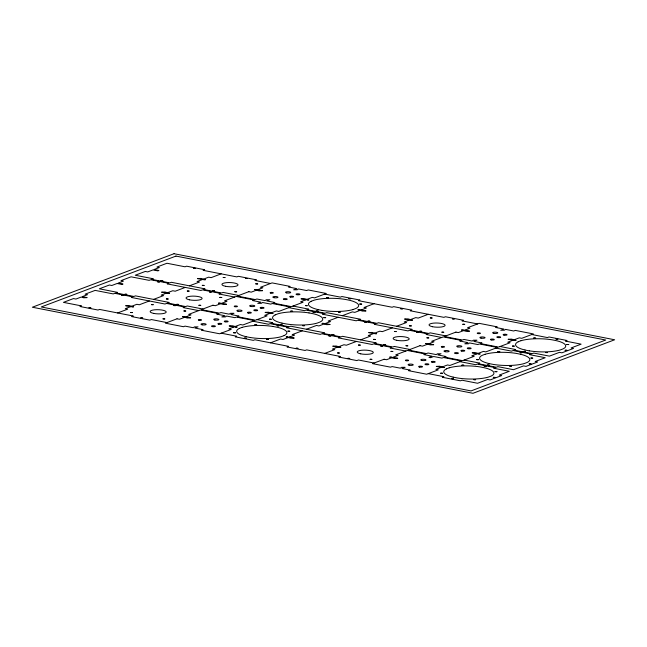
<?xml version="1.0" encoding="UTF-8"?>
<svg xmlns="http://www.w3.org/2000/svg" width="647" height="647" viewBox="0 0 647 647"><rect width="100%" height="100%" fill="white"/><g stroke="black" fill="none" stroke-linecap="round" stroke-linejoin="round"><path stroke-width="0.97" d="M239.285 328.425L242.067 327.374M275.193 314.863L277.967 313.811A25.104 6.543 1.7 0 1 309.015 312.922M311.094 301.3L313.876 300.248A25.104 6.543 1.7 0 1 344.924 299.359L349.21 300.192A25.104 6.543 1.7 0 1 355.931 308.457L353.165 309.517M284.13 335.591L281.348 336.642A25.104 6.543 1.7 0 1 250.381 337.524M446.373 368.871L449.147 367.82M518.182 341.745L520.964 340.694M117.641 312.962L127.685 309.161L125.251 308.684L136.873 304.292L139.307 304.769L149.36 300.976M153.541 299.391L163.594 295.598L161.152 295.121L172.773 290.729L175.216 291.207L185.268 287.414M189.45 285.828L199.502 282.035L197.06 281.558L208.682 277.167L211.124 277.644L221.169 273.843M270.511 342.821L280.563 339.02L283.006 339.497L294.628 335.106L292.185 334.628L302.238 330.835M306.419 329.25L316.472 325.457L318.906 325.934L330.528 321.543L328.094 321.066L338.138 317.273M342.328 315.687L352.372 311.894L354.815 312.372L366.437 307.98L363.994 307.503L374.047 303.702M324.721 353.408L334.774 349.606L332.34 349.129L343.953 344.746L346.396 345.223L356.448 341.422M360.63 339.845L370.682 336.044L368.24 335.567L379.862 331.175L382.304 331.652L392.349 327.859M396.538 326.274L406.591 322.481L404.149 322.004L415.77 317.612L418.205 318.089L428.257 314.296M485.056 354.257L482.274 355.308A25.104 6.543 1.7 0 0 489.1 363.574M322.157 310.414L317.831 309.565M529.246 350.86L524.919 350.011M308.975 312.913L313.302 313.755A25.104 6.543 1.7 0 1 320.022 322.028L317.256 323.079A25.104 6.543 1.7 0 1 286.289 323.961L281.93 323.128M273.074 326.476L277.393 327.317A25.104 6.543 1.7 0 1 284.122 335.591M250.34 337.54L246.022 336.699M270.503 283.483L254.878 280.426L256.447 279.836L238.371 276.309L236.802 276.9L203.101 270.317L204.67 269.726L186.603 266.192L185.034 266.79L166.958 263.256L156.914 267.057L159.348 267.534L154.059 269.532L158.944 270.478L157.892 270.875L153.015 269.92L147.726 271.918L145.292 271.441L135.239 275.242L153.307 278.768L151.738 279.367L169.813 282.893L171.382 282.302L205.083 288.885L203.514 289.476L221.581 293.002L223.15 292.412L238.783 295.469M324.713 294.07L340.346 297.127L341.915 296.528L359.983 300.062L358.414 300.653L392.114 307.236L393.683 306.646L411.759 310.172L410.19 310.762L443.891 317.345L445.459 316.755L463.527 320.281L461.958 320.88L477.591 323.929M531.802 334.515L547.435 337.572L549.004 336.974L567.071 340.508L565.502 341.098L581.135 344.155L571.083 347.949L573.525 348.426L561.903 352.817L559.461 352.34L549.408 356.133L533.783 353.084L532.214 353.674L514.139 350.148L515.708 349.558L500.082 346.501M203.393 279.164L200.902 278.428L197.472 278.606L202.349 279.561M257.603 289.751L262.488 290.705L259.051 290.883L256.56 290.147M306.937 299.391L304.446 298.655L301.017 298.833L305.894 299.779M361.147 309.978L366.024 310.932L362.595 311.11L360.104 310.374M410.481 319.61L407.99 318.874L404.553 319.052L409.438 320.006M464.692 330.196L469.568 331.151L466.139 331.329L463.648 330.593M514.025 339.837L511.534 339.101L508.097 339.279L512.982 340.233M292.994 306.055L308.627 309.104L307.058 309.703L325.126 313.229L326.695 312.638L360.395 319.222L358.826 319.812L376.894 323.338L378.463 322.748L412.163 329.331L410.594 329.921L428.67 333.456L430.239 332.857L445.872 335.914M234.602 297.046L218.969 293.997L220.538 293.398L202.462 289.872L200.893 290.463L167.193 283.879L168.762 283.289L150.694 279.763L149.125 280.353L131.058 276.819L121.005 280.62L123.44 281.097L118.158 283.095L123.035 284.049L121.992 284.437L117.107 283.491L111.826 285.489L109.383 285.012L99.331 288.805L117.406 292.339L115.837 292.929L133.905 296.455L135.474 295.865L169.174 302.448L167.605 303.039L185.673 306.573L187.242 305.974L202.875 309.031M288.813 307.632L304.438 310.689L306.007 310.091L324.082 313.625L322.513 314.216L356.214 320.799L357.783 320.208L375.85 323.735L374.281 324.325L407.982 330.908L409.551 330.318L427.627 333.844L426.058 334.442L441.683 337.491M495.893 348.078L511.526 351.135L513.095 350.545L531.163 354.071L529.594 354.661L545.227 357.718L535.174 361.511L537.617 361.988L525.995 366.38L523.56 365.903L513.508 369.704L497.875 366.647L496.306 367.237L478.238 363.711L479.807 363.121L464.174 360.064M167.492 292.727L164.993 291.991L161.564 292.169L166.441 293.123M221.703 303.314L226.579 304.268L223.142 304.446L220.651 303.71M271.028 312.954L268.537 312.218L265.108 312.396L269.985 313.35M325.239 323.54L330.124 324.495L326.686 324.673L324.196 323.937M374.573 333.173L372.082 332.437L368.653 332.615L373.529 333.569M428.783 343.767L433.668 344.714L430.231 344.9L427.74 344.164M478.117 353.399L475.626 352.664L472.197 352.841L477.074 353.796M257.085 319.618L272.719 322.675L271.15 323.265L289.217 326.792L290.786 326.201L324.487 332.784L322.918 333.375L340.993 336.909L342.562 336.311L376.263 342.894L374.694 343.484L392.761 347.018L394.33 346.428L409.963 349.477M198.694 310.609L183.061 307.56L184.63 306.961L166.562 303.435L164.993 304.025L131.292 297.442L132.861 296.852L114.786 293.326L113.217 293.916L95.149 290.39L85.097 294.183L87.539 294.66L82.25 296.658L87.127 297.612L83.698 297.79L81.207 297.054L75.917 299.051L73.475 298.574L63.43 302.367L81.498 305.902L79.929 306.492L97.996 310.026L99.565 309.428L133.266 316.011L131.697 316.601L149.772 320.136L151.341 319.545L166.966 322.594M252.904 321.195L268.537 324.252L270.106 323.662L288.174 327.188L286.605 327.778L320.305 334.362L321.874 333.771L339.942 337.297L338.373 337.896L372.074 344.479L373.642 343.88L391.718 347.415L390.149 348.005L405.782 351.054M459.993 361.649L475.618 364.698L477.187 364.107L495.262 367.633L493.693 368.232L509.318 371.281L499.274 375.082L501.708 375.559L490.086 379.943L487.652 379.465L477.599 383.267L461.966 380.21L460.397 380.808L442.33 377.274L443.899 376.683L428.265 373.634M131.584 306.29L129.093 305.554L125.655 305.732L130.54 306.686M185.794 316.884L190.671 317.831L187.242 318.017L184.751 317.273M235.128 326.517L232.637 325.781L229.2 325.959L234.077 326.913M289.338 337.103L294.215 338.058L290.786 338.235L288.287 337.499M338.672 346.743L336.173 346.008L332.744 346.185L337.621 347.14M392.883 357.33L397.759 358.284L394.322 358.462L391.831 357.726M442.208 366.962L439.717 366.226L436.288 366.404L441.165 367.359M221.177 333.181L236.81 336.238L235.241 336.828L253.317 340.354L254.886 339.764L288.586 346.347L287.017 346.938L305.085 350.472L306.654 349.873L340.354 356.457L338.785 357.055L356.853 360.581L358.422 359.991L374.055 363.04M520.39 354.208L516.063 353.359A25.104 6.543 1.7 0 0 485.113 354.273M489.011 363.582L493.337 364.423A25.104 6.543 1.7 0 0 524.361 363.509L527.127 362.474A25.104 6.543 1.7 0 0 520.382 354.208M453.11 377.144L457.429 377.985A25.104 6.543 1.7 0 0 488.453 377.08L491.219 376.036A25.104 6.543 1.7 0 0 484.474 367.771L480.155 366.922A25.104 6.543 1.7 0 0 449.204 367.836M353.181 309.501A25.104 6.543 1.7 0 1 322.19 310.398M317.92 309.565A25.104 6.543 1.7 0 1 311.183 301.3M529.278 350.844A25.104 6.543 1.7 0 0 560.27 349.946L563.027 348.911A25.104 6.543 1.7 0 0 556.283 340.645L551.972 339.796A25.104 6.543 1.7 0 0 521.021 340.702M525 350.011A25.104 6.543 1.7 0 1 518.271 341.745M282.011 323.128A25.104 6.543 1.7 0 1 275.274 314.863M246.103 336.691A25.104 6.543 1.7 0 1 239.374 328.425M242.124 327.39A25.104 6.543 1.7 0 1 273.107 326.492M453.191 377.136A25.104 6.543 1.7 0 1 446.454 368.871M233.575 332.752L235.508 332.817L233.575 332.752M235.265 326.986L237.198 327.05L235.273 326.961M244.356 338.155L246.289 338.219L244.372 338.13M254.845 324.713L256.77 324.786L254.878 324.673M266.645 339.206L268.578 339.279L266.661 339.182M269.484 319.189L271.416 319.254L269.492 319.165M271.174 313.423L273.099 313.488L271.182 313.399M277.126 325.773L279.059 325.837L277.142 325.748M280.264 324.592L282.197 324.657L280.28 324.568M286.225 336.941L288.158 337.006L286.233 336.917M287.907 331.175L289.84 331.24L287.923 331.151M290.746 311.15L292.679 311.223L290.762 311.126M302.553 325.643L304.486 325.708L302.561 325.619M305.392 305.619L307.317 305.691L305.424 305.57M307.074 299.86L309.007 299.925L307.107 299.812M313.035 312.21L314.968 312.275L313.035 312.21M316.173 311.021L318.106 311.094L316.173 311.021M322.125 323.379L324.058 323.443L322.125 323.379M323.815 317.612L325.748 317.677L323.832 317.588M326.654 297.588L328.587 297.652L326.654 297.588M338.462 312.08L340.387 312.145L338.494 312.032M348.943 298.647L350.868 298.712L348.976 298.599M358.034 309.808L359.967 309.881L358.034 309.808M359.724 304.05L361.657 304.114L359.724 304.05M440.664 373.198L442.597 373.262L440.664 373.198M442.354 367.431L444.279 367.504L442.354 367.431M451.444 378.6L453.377 378.665L451.477 378.552M461.926 365.167L463.859 365.231L461.942 365.143M473.733 379.66L475.666 379.724L473.766 379.611M476.572 359.635L478.497 359.7L476.604 359.586M478.254 353.869L480.187 353.933L478.27 353.844M484.215 366.218L486.148 366.291L484.215 366.218M487.353 365.037L489.286 365.102L487.361 365.013M493.313 377.387L495.238 377.452L493.337 377.338M494.995 371.621L496.928 371.693L494.995 371.621M497.834 351.604L499.767 351.669L497.834 351.604M509.642 366.089L511.567 366.162L509.65 366.065M512.473 346.072L514.405 346.137L512.489 346.048M514.163 340.306L516.096 340.371L514.195 340.257M520.123 352.655L522.048 352.72L520.156 352.607M523.261 351.475L525.186 351.539L523.261 351.475M529.214 363.824L531.147 363.889L529.23 363.8M530.904 358.058L532.837 358.123L530.912 358.034M533.743 338.033L535.667 338.106L533.751 338.009M545.542 352.526L547.475 352.591L545.542 352.526M556.024 339.093L557.957 339.157L556.056 339.044M565.122 350.262L567.055 350.326L565.122 350.262M566.812 344.495L568.737 344.56L566.812 344.495M89.043 307.818L90.976 307.891L89.068 307.786M121.814 295.436L123.747 295.509L121.822 295.42M124.952 294.256L126.885 294.328L124.96 294.239M130.476 312.517L132.409 312.582L130.5 312.477M131.721 306.767L133.654 306.832L131.729 306.743M140.82 317.928L142.744 318L140.836 317.895M151.398 304.616L153.323 304.68L151.406 304.591M157.722 281.874L159.647 281.946L157.731 281.857M160.86 280.685L162.785 280.758L160.86 280.685M163.004 318.866L164.936 318.939L163.012 318.85M166.384 298.946L168.317 299.019L166.392 298.93M167.63 293.196L169.563 293.269L167.646 293.164M173.582 305.554L175.515 305.619L173.59 305.53M176.72 304.365L178.653 304.438L176.728 304.349M182.68 316.715L184.613 316.787L182.697 316.682M183.926 310.964L185.851 311.037L183.926 310.948M187.298 291.045L189.231 291.118L187.323 291.013M193.623 268.311L195.556 268.384L193.631 268.295M198.912 305.303L200.845 305.376L198.928 305.271M202.293 285.384L204.226 285.456L202.309 285.351M203.53 279.633L205.463 279.706L203.538 279.617M209.491 291.983L211.423 292.056L209.515 291.951M212.628 290.802L214.561 290.875L212.628 290.802M218.589 303.152L220.514 303.225L218.597 303.136M219.826 297.402L221.759 297.474L219.826 297.402M223.207 277.482L225.14 277.555L223.215 277.466M234.821 291.74L236.745 291.813L234.829 291.724M245.399 278.42L247.332 278.493L245.407 278.404M254.489 289.589L256.422 289.662L254.489 289.589M255.735 283.839L257.668 283.912L255.735 283.839M296.132 348.264L298.065 348.337L296.148 348.232M328.902 335.89L330.827 335.955L328.902 335.89M332.04 334.701L333.965 334.774L332.04 334.701M337.564 352.963L339.497 353.036L337.572 352.947M338.81 347.213L340.743 347.285L338.81 347.213M347.9 358.381L349.833 358.446L347.908 358.357M358.478 345.061L360.411 345.134L358.487 345.045M364.803 322.319L366.736 322.392L364.843 322.271M367.941 321.138L369.874 321.211L367.941 321.138M370.092 359.311L372.025 359.384L370.108 359.279M373.473 339.4L375.406 339.473L373.481 339.376M374.71 333.65L376.643 333.715L374.75 333.593M380.671 345.999L382.603 346.072L380.671 345.999M383.808 344.811L385.741 344.883L383.817 344.794M389.769 357.168L391.694 357.233L389.769 357.168M391.006 351.41L392.939 351.483L391.014 351.394M394.387 331.499L396.32 331.571L394.411 331.458M400.711 308.756L402.644 308.829L400.719 308.74M406.001 345.749L407.925 345.822L406.009 345.733M409.381 325.829L411.306 325.902L409.381 325.829M410.619 320.079L412.551 320.152L410.643 320.047M416.579 332.437L418.512 332.501L416.595 332.396M419.717 331.248L421.65 331.321L419.717 331.248M425.669 343.597L427.602 343.67L425.677 343.581M426.915 337.847L428.848 337.92L426.931 337.815M430.295 317.928L432.228 318L430.304 317.912M441.901 332.186L443.834 332.259L441.925 332.154M452.488 318.866L454.412 318.939L452.504 318.834M461.578 330.035L463.511 330.107L461.578 330.035M462.823 324.284L464.748 324.357L462.831 324.268M174.019 253.705L32.35 307.228L472.981 393.295L614.65 339.772L174.019 253.705M175.96 256.083L41.254 306.969L471.04 390.917L605.746 340.031L175.96 256.083M177.019 318.801L165.397 323.185L183.473 326.719L185.042 326.12L193.259 327.73L194.464 326.889L198.022 326.864L194.884 328.045L203.109 329.655L201.54 330.245L219.608 333.779L231.23 329.388L228.795 328.911L240.409 324.519L242.851 324.996L254.473 320.605L236.406 317.079L234.837 317.669L226.612 316.06L225.407 316.909L221.848 316.933L224.986 315.744L216.761 314.143L218.33 313.544L200.263 310.018L188.641 314.41L191.083 314.887L179.462 319.27L177.019 318.801M212.928 305.23L201.306 309.622L219.373 313.156L220.942 312.558L229.167 314.167L230.372 313.326L233.931 313.302L230.793 314.482L239.018 316.092L237.449 316.682L255.516 320.208L267.138 315.825L264.696 315.348L276.318 310.956L278.76 311.433L290.382 307.042L272.306 303.516L270.737 304.106L262.52 302.497L261.315 303.346L257.757 303.37L260.895 302.181L252.67 300.572L254.239 299.982L236.171 296.455L224.549 300.847L226.984 301.316L215.37 305.707L212.928 305.23M248.836 291.668L237.214 296.059L255.282 299.585L256.851 298.995L265.076 300.604L266.281 299.755L269.839 299.731L266.701 300.92L274.926 302.521L273.358 303.12L291.425 306.646L303.047 302.254L300.604 301.777L312.226 297.394L314.66 297.871L326.282 293.479L308.215 289.945L306.646 290.543L298.421 288.934L297.216 289.775L293.657 289.799L296.795 288.619L288.578 287.009L290.147 286.419L272.072 282.893L260.45 287.276L262.892 287.753L251.271 292.145L248.836 291.668M384.108 359.247L372.486 363.638L390.553 367.164L392.122 366.574L400.347 368.175L401.552 367.334L405.111 367.31L401.973 368.499L410.198 370.1L408.629 370.691L426.697 374.225L438.318 369.833L435.876 369.356L447.498 364.965L449.94 365.442L461.562 361.05L443.486 357.524L441.917 358.115L433.7 356.513L430.562 357.694L428.937 357.379L432.075 356.19L423.85 354.588L425.419 353.998L407.351 350.464L395.729 354.855L398.164 355.332L386.55 359.724L384.108 359.247M420.016 345.684L408.394 350.067L426.462 353.602L428.031 353.003L436.256 354.613L437.461 353.772L441.019 353.747L437.882 354.928L446.106 356.537L444.538 357.128L462.605 360.662L474.227 356.271L471.784 355.793L483.406 351.402L485.848 351.879L497.462 347.488L479.395 343.961L477.826 344.552L469.601 342.95L468.396 343.792L464.837 343.816L467.975 342.627L459.758 341.026L461.327 340.427L443.252 336.901L431.63 341.292L434.072 341.77L422.451 346.153L420.016 345.684M455.917 332.113L444.303 336.505L462.37 340.039L463.939 339.44L472.164 341.05L473.361 340.209L476.928 340.185L473.79 341.365L482.007 342.975L480.438 343.565L498.513 347.091L510.127 342.708L507.693 342.231L519.315 337.839L521.749 338.316L533.371 333.925L515.303 330.399L513.734 330.989L505.509 329.38L504.304 330.229L500.746 330.253L503.884 329.064L495.659 327.455L497.228 326.864L479.16 323.338L467.538 327.73L469.981 328.199L458.359 332.59L455.917 332.113M290.56 297.086A1.933 0.501 1.7 0 0 293.568 296.787A1.933 0.501 1.7 0 0 290.794 296.221A1.933 0.501 1.7 0 0 290.56 297.086M284.195 299.488A1.933 0.501 1.7 0 0 287.211 299.189A1.933 0.501 1.7 0 0 284.437 298.623A1.933 0.501 1.7 0 0 284.195 299.488M270.818 293.131A1.609 0.421 1.7 0 0 273.325 292.881A1.609 0.421 1.7 0 0 271.012 292.412A1.609 0.421 1.7 0 0 270.818 293.131M296.916 294.684A1.933 0.501 1.7 0 0 299.933 294.385A1.933 0.501 1.7 0 0 297.159 293.819A1.933 0.501 1.7 0 0 296.916 294.684M286.661 292.881A2.58 0.671 1.7 0 0 290.681 292.484A2.58 0.671 1.7 0 0 286.985 291.732A2.58 0.671 1.7 0 0 286.661 292.881M273.94 297.685A2.58 0.671 1.7 0 0 277.959 297.288A2.58 0.671 1.7 0 0 274.263 296.536A2.58 0.671 1.7 0 0 273.94 297.685M225.463 286.273A8.063 2.103 1.7 0 0 238.015 285.028A8.063 2.103 1.7 0 0 226.458 282.666A8.063 2.103 1.7 0 0 225.463 286.273M432.544 326.719A8.063 2.103 1.7 0 0 445.096 325.473A8.063 2.103 1.7 0 0 433.547 323.12A8.063 2.103 1.7 0 0 432.544 326.719M481.028 338.138A2.58 0.671 1.7 0 0 485.048 337.734A2.58 0.671 1.7 0 0 481.344 336.982A2.58 0.671 1.7 0 0 481.028 338.138M493.75 333.326A2.58 0.671 1.7 0 0 497.769 332.93A2.58 0.671 1.7 0 0 494.073 332.178A2.58 0.671 1.7 0 0 493.75 333.326M504.005 335.13A1.933 0.501 1.7 0 0 507.022 334.831A1.933 0.501 1.7 0 0 504.248 334.264A1.933 0.501 1.7 0 0 504.005 335.13M477.907 333.577A1.609 0.421 1.7 0 0 480.414 333.334A1.609 0.421 1.7 0 0 478.101 332.857A1.609 0.421 1.7 0 0 477.907 333.577M491.283 339.942A1.933 0.501 1.7 0 0 494.292 339.643A1.933 0.501 1.7 0 0 491.526 339.077A1.933 0.501 1.7 0 0 491.283 339.942M497.648 337.532A1.933 0.501 1.7 0 0 500.657 337.241A1.933 0.501 1.7 0 0 497.883 336.675A1.933 0.501 1.7 0 0 497.648 337.532M461.74 351.103A1.933 0.501 1.7 0 0 464.748 350.803A1.933 0.501 1.7 0 0 461.974 350.237A1.933 0.501 1.7 0 0 461.74 351.103M455.375 353.505A1.933 0.501 1.7 0 0 458.391 353.205A1.933 0.501 1.7 0 0 455.617 352.639A1.933 0.501 1.7 0 0 455.375 353.505M441.998 347.14A1.609 0.421 1.7 0 0 444.505 346.897A1.609 0.421 1.7 0 0 442.2 346.42A1.609 0.421 1.7 0 0 441.998 347.14M468.096 348.693A1.933 0.501 1.7 0 0 471.113 348.401A1.933 0.501 1.7 0 0 468.339 347.835A1.933 0.501 1.7 0 0 468.096 348.693M457.841 346.889A2.58 0.671 1.7 0 0 461.861 346.493A2.58 0.671 1.7 0 0 458.165 345.741A2.58 0.671 1.7 0 0 457.841 346.889M445.12 351.701A2.58 0.671 1.7 0 0 449.139 351.305A2.58 0.671 1.7 0 0 445.443 350.545A2.58 0.671 1.7 0 0 445.12 351.701M396.643 340.282A8.063 2.103 1.7 0 0 409.195 339.044A8.063 2.103 1.7 0 0 397.638 336.683A8.063 2.103 1.7 0 0 396.643 340.282M189.555 299.836A8.063 2.103 1.7 0 0 202.107 298.59A8.063 2.103 1.7 0 0 190.55 296.237A8.063 2.103 1.7 0 0 189.555 299.836M238.031 311.256A2.58 0.671 1.7 0 0 242.051 310.851A2.58 0.671 1.7 0 0 238.355 310.099A2.58 0.671 1.7 0 0 238.031 311.256M250.761 306.443A2.58 0.671 1.7 0 0 254.772 306.047A2.58 0.671 1.7 0 0 251.076 305.295A2.58 0.671 1.7 0 0 250.761 306.443M261.016 308.247A1.933 0.501 1.7 0 0 264.025 307.948A1.933 0.501 1.7 0 0 261.251 307.382A1.933 0.501 1.7 0 0 261.016 308.247M234.91 306.694A1.609 0.421 1.7 0 0 237.425 306.452A1.609 0.421 1.7 0 0 235.112 305.974A1.609 0.421 1.7 0 0 234.91 306.694M248.286 313.059A1.933 0.501 1.7 0 0 251.303 312.76A1.933 0.501 1.7 0 0 248.529 312.194A1.933 0.501 1.7 0 0 248.286 313.059M254.651 310.649A1.933 0.501 1.7 0 0 257.668 310.358A1.933 0.501 1.7 0 0 254.894 309.784A1.933 0.501 1.7 0 0 254.651 310.649M218.743 324.22A1.933 0.501 1.7 0 0 221.759 323.921A1.933 0.501 1.7 0 0 218.985 323.354A1.933 0.501 1.7 0 0 218.743 324.22M212.386 326.622A1.933 0.501 1.7 0 0 215.394 326.323A1.933 0.501 1.7 0 0 212.62 325.756A1.933 0.501 1.7 0 0 212.386 326.622M199.001 320.257A1.609 0.421 1.7 0 0 201.516 320.014A1.609 0.421 1.7 0 0 199.203 319.537A1.609 0.421 1.7 0 0 199.001 320.257M225.107 321.81A1.933 0.501 1.7 0 0 228.124 321.519A1.933 0.501 1.7 0 0 225.35 320.952A1.933 0.501 1.7 0 0 225.107 321.81M214.853 320.006A2.58 0.671 1.7 0 0 218.872 319.61A2.58 0.671 1.7 0 0 215.176 318.858A2.58 0.671 1.7 0 0 214.853 320.006M202.131 324.818A2.58 0.671 1.7 0 0 206.142 324.422A2.58 0.671 1.7 0 0 202.446 323.662A2.58 0.671 1.7 0 0 202.131 324.818M153.646 313.399A8.063 2.103 1.7 0 0 166.198 312.161A8.063 2.103 1.7 0 0 154.649 309.8A8.063 2.103 1.7 0 0 153.646 313.399M360.735 353.844A8.063 2.103 1.7 0 0 373.287 352.607A8.063 2.103 1.7 0 0 361.73 350.245A8.063 2.103 1.7 0 0 360.735 353.844M409.211 365.264A2.58 0.671 1.7 0 0 413.231 364.868A2.58 0.671 1.7 0 0 409.535 364.115A2.58 0.671 1.7 0 0 409.211 365.264M421.941 360.46A2.58 0.671 1.7 0 0 425.952 360.064A2.58 0.671 1.7 0 0 422.256 359.303A2.58 0.671 1.7 0 0 421.941 360.46M432.196 362.263A1.933 0.501 1.7 0 0 435.205 361.964A1.933 0.501 1.7 0 0 432.431 361.398A1.933 0.501 1.7 0 0 432.196 362.263M406.09 360.711A1.609 0.421 1.7 0 0 408.605 360.46A1.609 0.421 1.7 0 0 406.292 359.991A1.609 0.421 1.7 0 0 406.09 360.711M419.466 367.067A1.933 0.501 1.7 0 0 422.483 366.768A1.933 0.501 1.7 0 0 419.709 366.202A1.933 0.501 1.7 0 0 419.466 367.067M425.831 364.665A1.933 0.501 1.7 0 0 428.848 364.366A1.933 0.501 1.7 0 0 426.074 363.8A1.933 0.501 1.7 0 0 425.831 364.665"/></g></svg>
